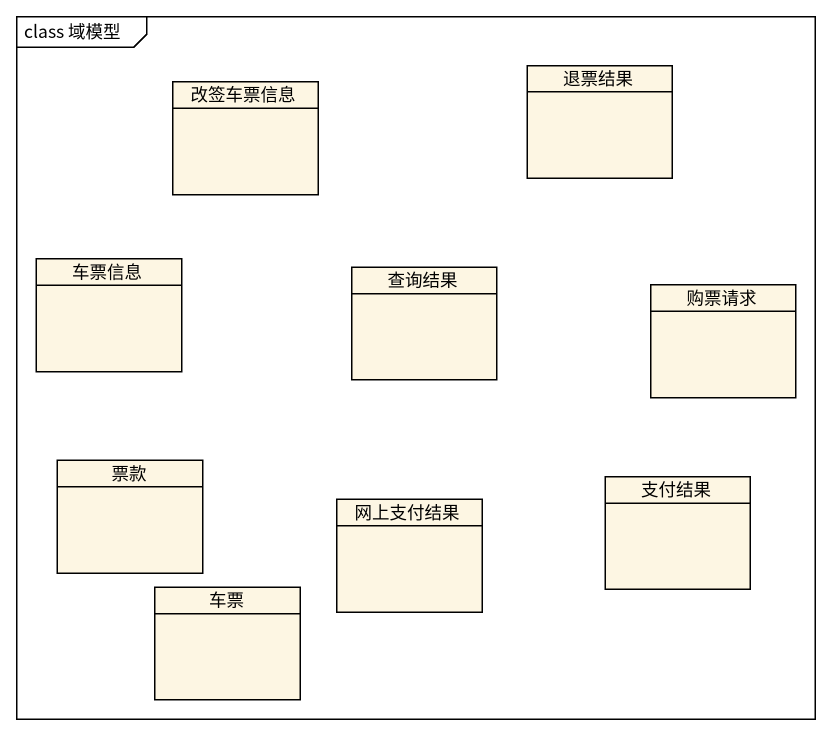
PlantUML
@startuml
mainframe class 域模型
hide circle
hide empty members
class 改签车票信息
class 退票结果
class 车票信息
class 查询结果
class 购票请求
class 票款
class 支付结果
class 网上支付结果
class 车票
@enduml
